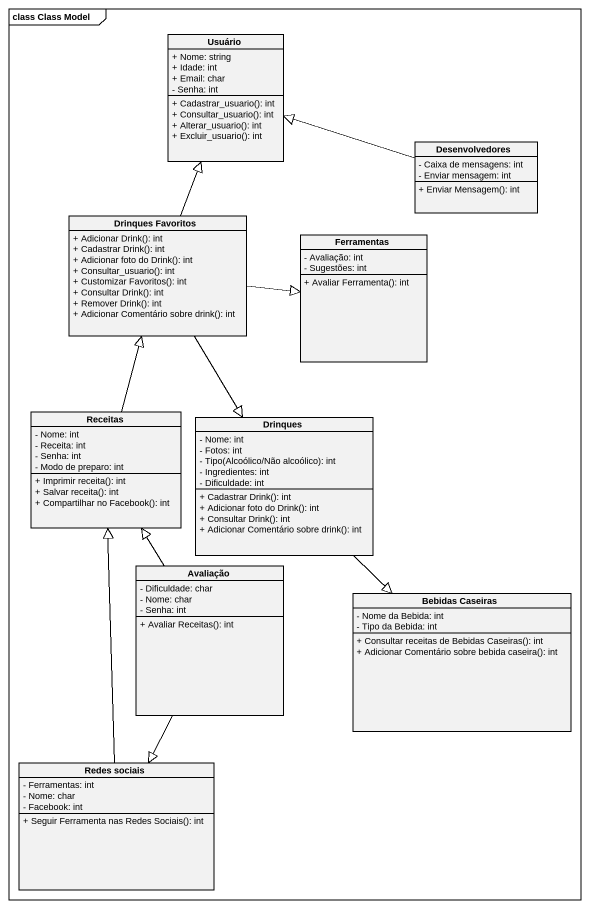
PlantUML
@startuml
mainframe class Class Model
hide circle
hide empty members
skinparam classAttributeIconSize 0
class Usuário {
  + Nome: string
  + Idade: int
  + Email: char
  - Senha: int
  + Cadastrar_usuario(): int
  + Consultar_usuario(): int
  + Alterar_usuario(): int
  + Excluir_usuario(): int
}
class Desenvolvedores {
  - Caixa de mensagens: int
  - Enviar mensagem: int
  + Enviar Mensagem(): int
}
class "Drinques Favoritos" as Drinques_Favoritos {
  + Adicionar Drink(): int
  + Cadastrar Drink(): int
  + Adicionar foto do Drink(): int
  + Consultar_usuario(): int
  + Customizar Favoritos(): int
  + Consultar Drink(): int
  + Remover Drink(): int
  + Adicionar Comentário sobre drink(): int
}
class Ferramentas {
  - Avaliação: int
  - Sugestões: int
  + Avaliar Ferramenta(): int
}
class Receitas {
  - Nome: int
  - Receita: int
  - Senha: int
  - Modo de preparo: int
  + Imprimir receita(): int
  + Salvar receita(): int
  + Compartilhar no Facebook(): int
}
class Drinques {
  - Nome: int
  - Fotos: int
  {field} - Tipo(Alcoólico/Não alcoólico): int
  - Ingredientes: int
  - Dificuldade: int
  + Cadastrar Drink(): int
  + Adicionar foto do Drink(): int
  + Consultar Drink(): int
  + Adicionar Comentário sobre drink(): int
}
class Avaliação {
  - Dificuldade: char
  - Nome: char
  - Senha: int
  + Avaliar Receitas(): int
}
class "Bebidas Caseiras" as Bebidas_Caseiras {
  - Nome da Bebida: int
  - Tipo da Bebida: int
  + Consultar receitas de Bebidas Caseiras(): int
  + Adicionar Comentário sobre bebida caseira(): int
}
class "Redes sociais" as Redes_sociais {
  - Ferramentas: int
  - Nome: char
  - Facebook: int
  + Seguir Ferramenta nas Redes Sociais(): int
}
Desenvolvedores -left-|> Usuário
Drinques_Favoritos -up-|> Usuário
Drinques_Favoritos -right-|> Ferramentas
Drinques_Favoritos --|> Drinques
Receitas -up-|> Drinques_Favoritos
Drinques --|> Bebidas_Caseiras
Avaliação -up-|> Receitas
Avaliação --|> Redes_sociais
Redes_sociais -up-|> Receitas
@enduml
